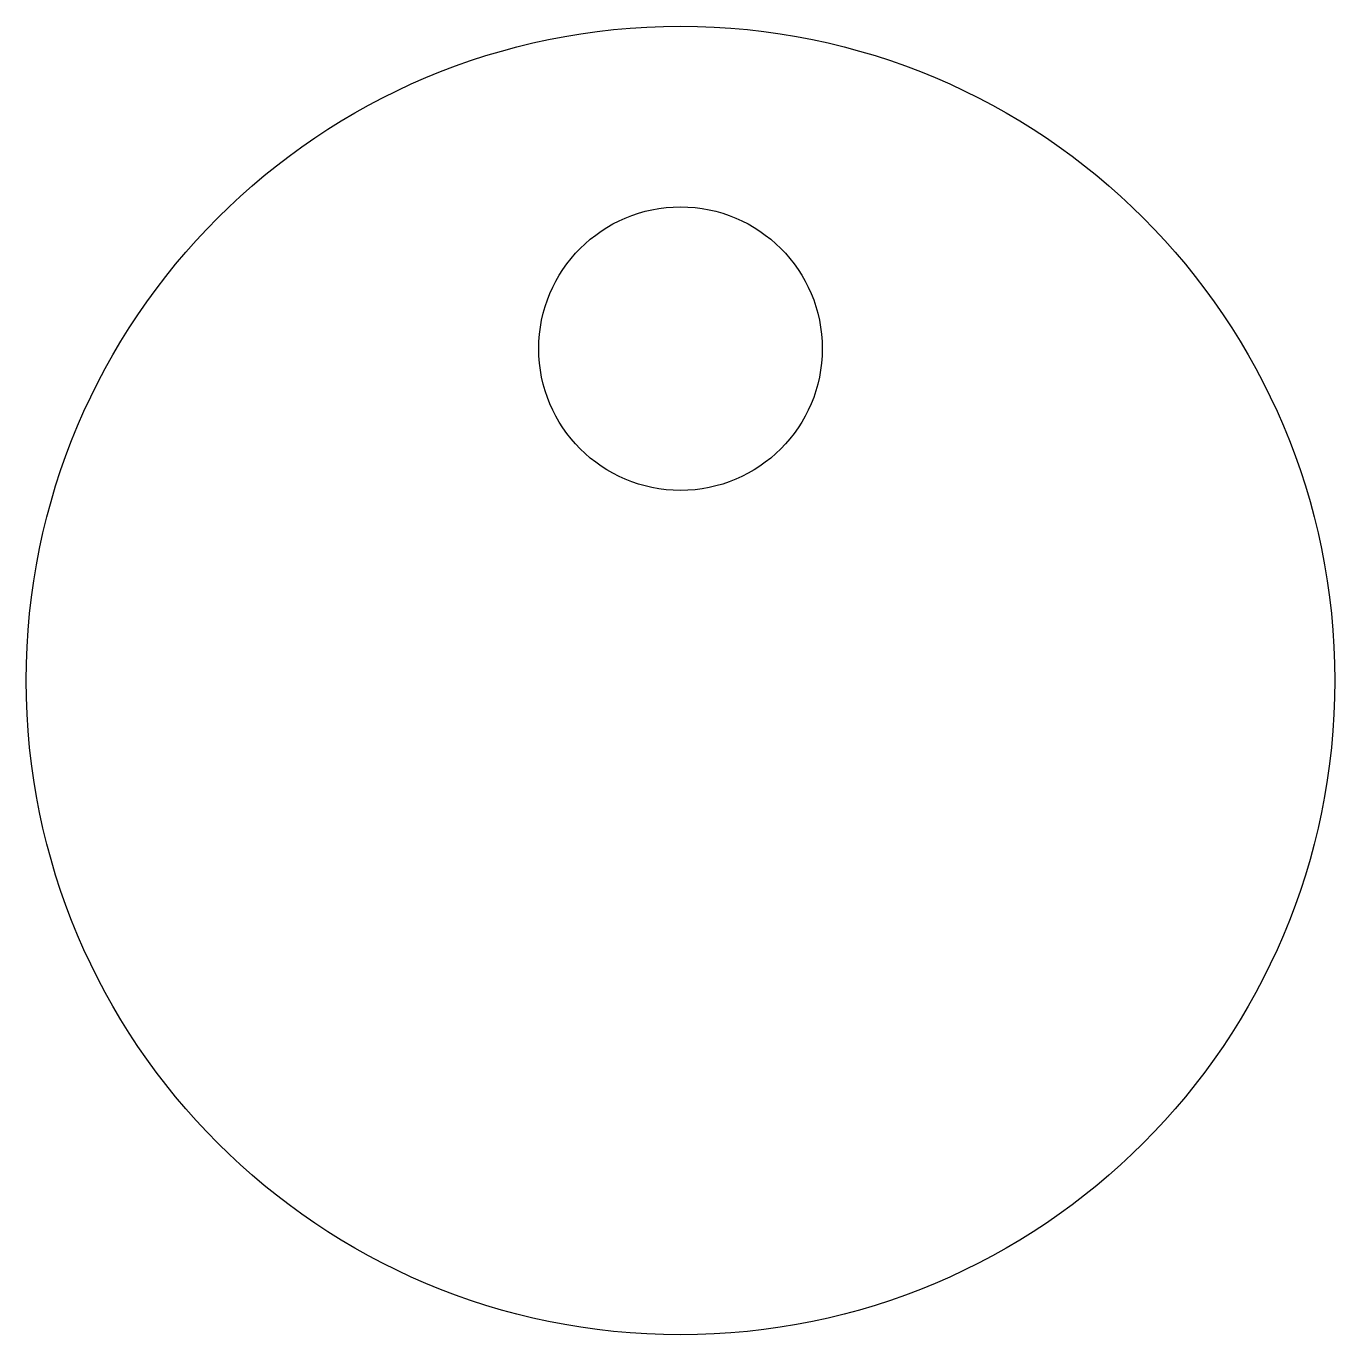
# Model space of a CAD drawing. Header units: inches. Extents: x -30 to 30, y -30 to 30.
import ezdxf

# ---------------------------------------------------------------- set-up
doc = ezdxf.new("R2010")
doc.units = ezdxf.units.IN
doc.header["$MEASUREMENT"] = 0

msp = doc.modelspace()

# ---------------------------------------------------------------- linework, layer by layer
for centre, radius in [((0.014, -0.033), 30), ((0.014, 15.183), 6.5)]:
    msp.add_circle(centre, radius)

doc.saveas('drawing.dxf')
